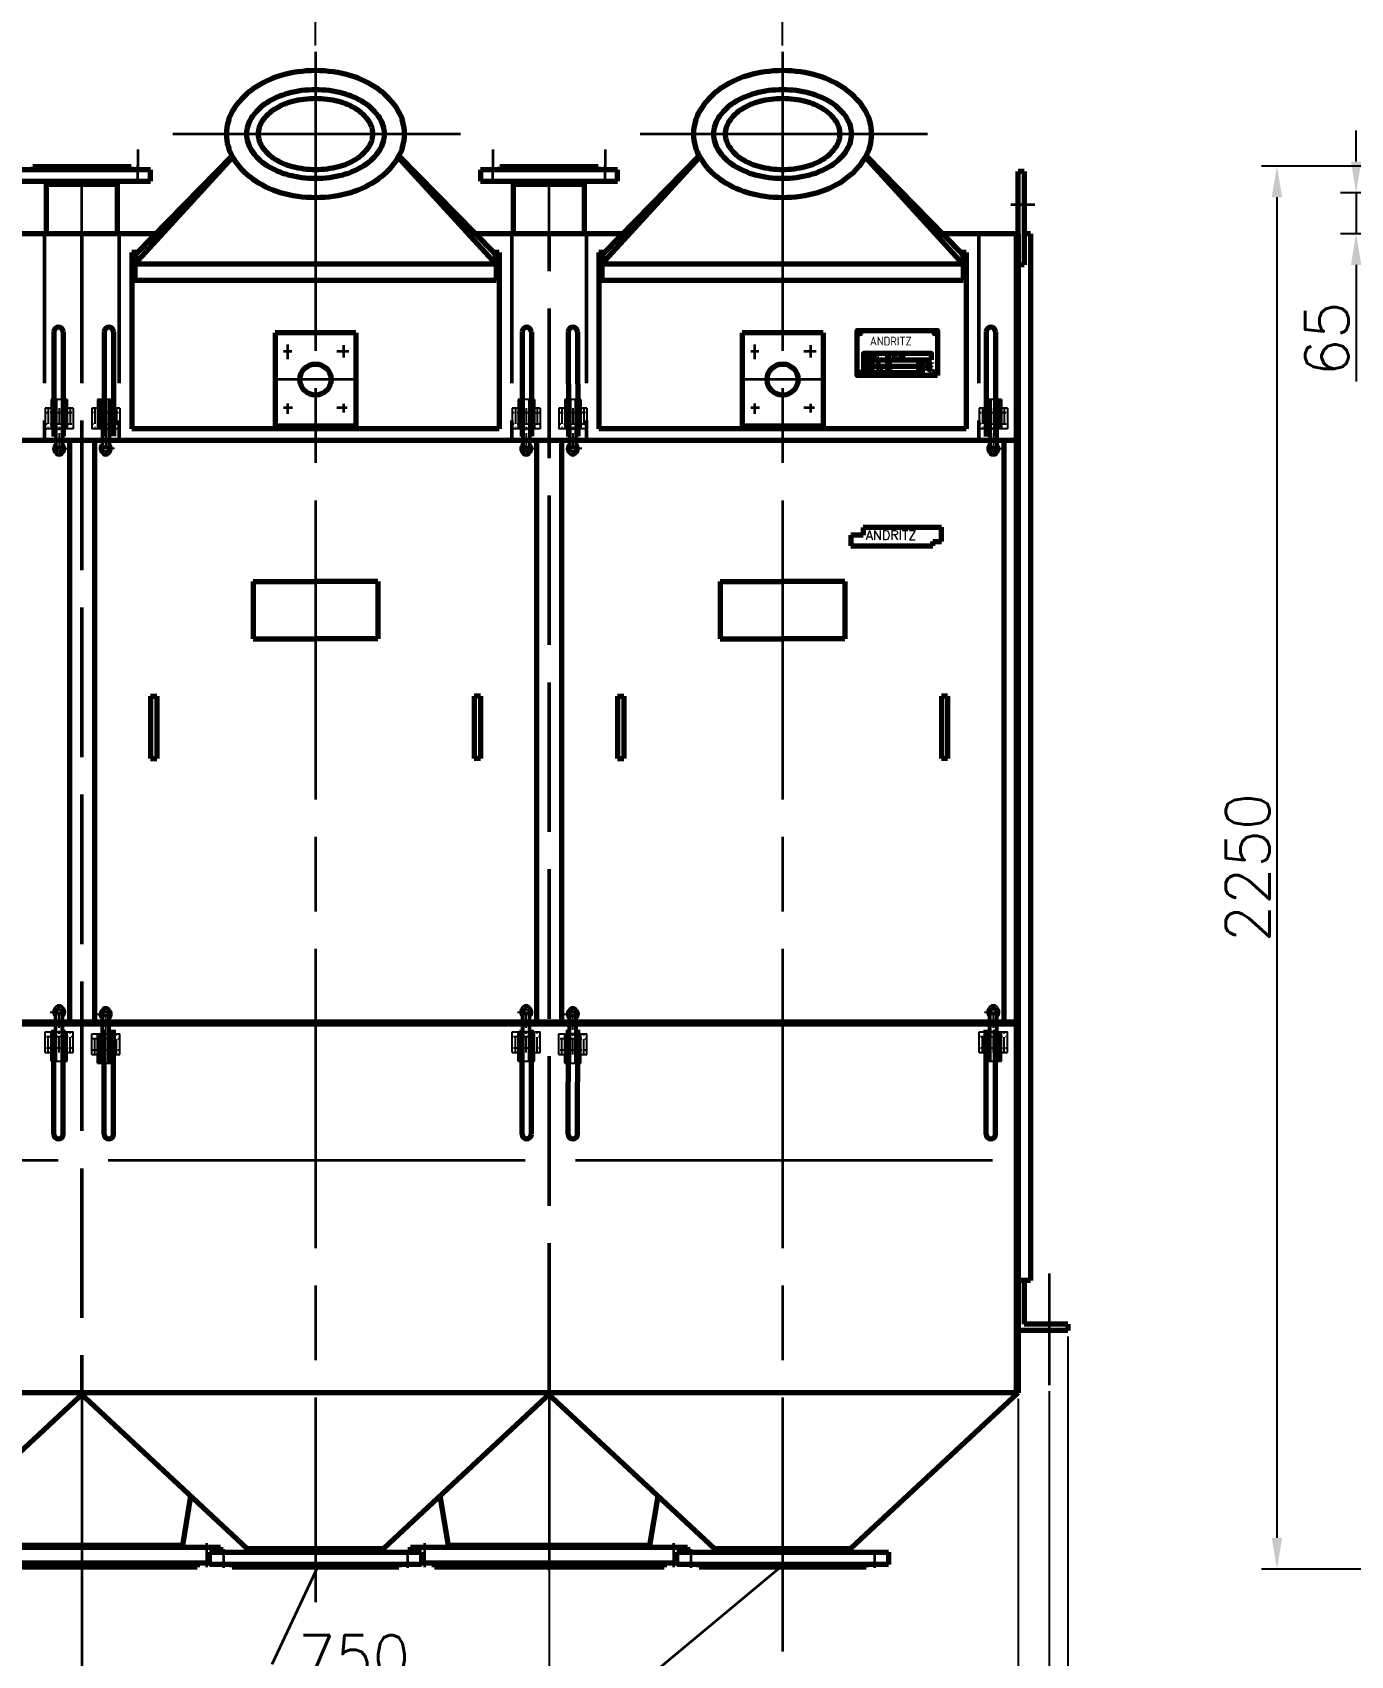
# Model space of a CAD drawing. Extents: x 0 to 8400, y -53 to 5887.
# Drawn here: x 1700 to 3817, y 1933 to 4538 of the extents above; entities that cross this region are included whole.
import ezdxf

# ---------------------------------------------------------------- set-up
doc = ezdxf.new("R2010")
doc.units = 0
doc.header["$LTSCALE"] = 20
doc.header["$PDSIZE"] = -1
for name, pattern in [('ACAD_ISO02W100', [15, 12, -3]), ('ACAD_ISO08W100', [36, 24, -3, 6, -3]), ('CENTER', [2, 1.25, -0.25, 0.25, -0.25])]:
    doc.linetypes.add(name, pattern=pattern)
doc.layers.get('0').update_dxf_attribs({"linetype": 'CONTINUOUS'})
doc.layers.get('DEFPOINTS').update_dxf_attribs({"linetype": 'CONTINUOUS'})
doc.layers.add('GEOM1', color=7, linetype='CONTINUOUS')
for name, color, linetype, lineweight in [('M_EQUIP_D1', 3, 'CONTINUOUS', 35), ('M_EQUIP_E3', 3, 'ACAD_ISO08W100', 35), ('M_EQUIP_E5', 2, 'ACAD_ISO02W100', 50), ('M_EQUIP_E7', 7, 'CONTINUOUS', 70)]:
    doc.layers.add(name, color=color, linetype=linetype, lineweight=lineweight)
doc.styles.add('ISOCP2', font='ISOCP2.shx')
doc.styles.add('ROMANS', font='romans')
doc.styles.add('SIMPLEX', font='simplex')
doc.dimstyles.new('NORDIC-1-35-0', dxfattribs={"dimscale": 20, "dimtxt": 3.5, "dimasz": 2.5, "dimexe": 1.25, "dimexo": 0.5, "dimgap": 0.6, "dimtad": 1, "dimdec": 0, "dimdsep": 46, "dimtxsty": 'SIMPLEX', "dimcen": 2.5, "dimclrd": 256, "dimclre": 256, "dimclrt": 3, "dimadec": 1, "dimazin": 2, "dimtfac": 1, "dimtdec": 0, "dimtmove": 0, "dimatfit": 0, "dimfxl": 0, "dimtolj": 1, "dimtzin": 0, "dimarcsym": 0})

# ---------------------------------------------------------------- blocks, each defined once
blk = doc.blocks.new('LINKKU12')
at = {"layer": 'GEOM1', "color": 7, "linetype": 'Continuous'}
for p, q in [((13, 78.8), (-13, 78.8)), ((-13, 78.8), (-13, 31.6)), ((-10, 78.8), (-10, 31.6)), ((-7, 78.8), (-7, -4.7)), ((-4, 78.8), (-4, -4.7)), ((4, 78.8), (4, -4.7)), ((7, 78.8), (7, -4.7)), ((10, 78.8), (10, 31.6)), ((13, 78.8), (13, 31.6)), ((-13, 64.9), (-22.5, 64.9)), ((-22.5, 64.9), (-22.5, 31.6)), ((22.5, 64.9), (13, 64.9)), ((22.5, 64.9), (22.5, 31.6)), ((-7, 31.6), (-22.5, 31.6)), ((4, 31.6), (-4, 31.6)), ((22.5, 31.6), (7, 31.6))]:
    blk.add_line(p, q, dxfattribs=at)
at = {"layer": 'GEOM1', "color": 1, "linetype": 'CENTER'}
for p, q in [((20.5, 57.3), (-21.4, 57.3)), ((-17.5, 64.9), (-17.5, 34.4)), ((0, 64.9), (0, -11.7)), ((17.5, 64.9), (17.5, 35.9)), ((20.5, 39.2), (-20.3, 39.2)), ((14.3, 0), (-12.8, 0))]:
    blk.add_line(p, q, dxfattribs=at)
at = {"layer": 'GEOM1', "color": 7, "linetype": 'Continuous'}
blk.add_circle((0, 0), 4, dxfattribs=at)
for centre, radius, start, end in [((0, 0), 10, 134.427, 230.7702), ((0, 0), 10, 309.2298, 45.573), ((0, -4.7), 7, 180, 0), ((0, -4.7), 4, 180, 0)]:
    blk.add_arc(centre, radius, start, end, dxfattribs=at)
blk = doc.blocks.new('*D24')
at = {"layer": 'DEFPOINTS', "color": 0, "linetype": 'Continuous', "lineweight": 35, "transparency": 16777216}
for p in [(2154.7, 4565.2), (1404.7, 4507), (2154.7, 4507)]:
    blk.add_point(p, dxfattribs=at)
at = {"layer": 'M_EQUIP_D1', "color": 3, "linetype": 'Continuous', "lineweight": -2, "transparency": 16777216}
for p, q in [((1404.7, 4517), (1404.7, 4590.2)), ((2154.7, 4517), (2154.7, 4590.2)), ((1454.7, 4565.2), (2104.7, 4565.2))]:
    blk.add_line(p, q, dxfattribs=at)
at = {"layer": 'M_EQUIP_D1', "color": 3, "linetype": 'Continuous', "lineweight": 35, "transparency": 16777216}
for points in [[(1454.7, 4573.5), (1454.7, 4556.8), (1404.7, 4565.2)], [(2104.7, 4573.5), (2104.7, 4556.8), (2154.7, 4565.2)]]:
    blk.add_solid(points, dxfattribs=at)
at = {"layer": 'M_EQUIP_D1', "color": 3, "linetype": 'Continuous', "lineweight": 35, "transparency": 16777216, "insert": (1779.7, 4612.2), "char_height": 70, "attachment_point": 5, "style": 'SIMPLEX'}
blk.add_mtext('\\A1;750', dxfattribs=at)
blk = doc.blocks.new('*D23')
at = {"layer": 'DEFPOINTS', "color": 0, "linetype": 'Continuous', "lineweight": 35, "transparency": 16777216}
for p in [(2904.7, 4565.2), (2154.7, 4507), (2904.7, 4507)]:
    blk.add_point(p, dxfattribs=at)
at = {"layer": 'M_EQUIP_D1', "color": 3, "linetype": 'Continuous', "lineweight": -2, "transparency": 16777216}
for p, q in [((2154.7, 4517), (2154.7, 4590.2)), ((2904.7, 4517), (2904.7, 4590.2)), ((2204.7, 4565.2), (2854.7, 4565.2))]:
    blk.add_line(p, q, dxfattribs=at)
at = {"layer": 'M_EQUIP_D1', "color": 3, "linetype": 'Continuous', "lineweight": 35, "transparency": 16777216}
for points in [[(2204.7, 4573.5), (2204.7, 4556.8), (2154.7, 4565.2)], [(2854.7, 4573.5), (2854.7, 4556.8), (2904.7, 4565.2)]]:
    blk.add_solid(points, dxfattribs=at)
at = {"layer": 'M_EQUIP_D1', "color": 3, "linetype": 'Continuous', "lineweight": 35, "transparency": 16777216, "insert": (2529.7, 4612.2), "char_height": 70, "attachment_point": 5, "style": 'SIMPLEX'}
blk.add_mtext('\\A1;750', dxfattribs=at)
blk = doc.blocks.new('*D32')
at = {"layer": 'DEFPOINTS', "color": 0, "linetype": 'Continuous', "lineweight": 35, "transparency": 16777216}
for p in [(4140.2, 4280.6), (3825.6, 4214.9), (4076.7, 4214.9)]:
    blk.add_point(p, dxfattribs=at)
at = {"layer": 'M_EQUIP_D1', "color": 3, "linetype": 'Continuous', "lineweight": -2, "transparency": 16777216}
for p, q in [((3825.6, 4330.6), (3825.6, 4380.6)), ((4130.2, 4280.6), (3800.6, 4280.6)), ((3825.6, 4280.6), (3825.6, 4214.9)), ((4066.7, 4214.9), (3800.6, 4214.9)), ((3825.6, 4164.9), (3825.6, 3977.6))]:
    blk.add_line(p, q, dxfattribs=at)
at = {"layer": 'M_EQUIP_D1', "color": 3, "linetype": 'Continuous', "lineweight": 35, "transparency": 16777216}
for points in [[(3817.3, 4330.6), (3833.9, 4330.6), (3825.6, 4280.6)], [(3817.3, 4164.9), (3833.9, 4164.9), (3825.6, 4214.9)]]:
    blk.add_solid(points, dxfattribs=at)
at = {"layer": 'M_EQUIP_D1', "color": 3, "linetype": 'Continuous', "lineweight": 35, "transparency": 16777216, "insert": (3778.6, 4046.2), "char_height": 70, "attachment_point": 5, "rotation": 90, "style": 'SIMPLEX'}
blk.add_mtext('\\A1;65', dxfattribs=at)
blk = doc.blocks.new('*D33')
at = {"layer": 'DEFPOINTS', "color": 0, "linetype": 'Continuous', "lineweight": 35, "transparency": 16777216}
for p in [(3992.9, 4323.5), (3698.5, 2071.9), (4032.6, 2071.9)]:
    blk.add_point(p, dxfattribs=at)
at = {"layer": 'M_EQUIP_D1', "color": 3, "linetype": 'Continuous', "lineweight": -2, "transparency": 16777216}
for p, q in [((3982.9, 4323.5), (3673.5, 4323.5)), ((3698.5, 4273.5), (3698.5, 2121.9)), ((4022.6, 2071.9), (3673.5, 2071.9))]:
    blk.add_line(p, q, dxfattribs=at)
at = {"layer": 'M_EQUIP_D1', "color": 3, "linetype": 'Continuous', "lineweight": 35, "transparency": 16777216}
for points in [[(3690.1, 4273.5), (3706.8, 4273.5), (3698.5, 4323.5)], [(3690.1, 2121.9), (3706.8, 2121.9), (3698.5, 2071.9)]]:
    blk.add_solid(points, dxfattribs=at)
at = {"layer": 'M_EQUIP_D1', "color": 3, "linetype": 'Continuous', "lineweight": 35, "transparency": 16777216, "insert": (3651.5, 3197.7), "char_height": 70, "attachment_point": 5, "rotation": 90, "style": 'SIMPLEX'}
blk.add_mtext('\\A1;2250', dxfattribs=at)
blk = doc.blocks.new('*D37')
at = {"layer": 'DEFPOINTS', "color": 0, "linetype": 'Continuous', "lineweight": 35, "transparency": 16777216}
for p in [(2529.7, 2084.8), (1779.7, 2081.1), (1779.7, 1883.5)]:
    blk.add_point(p, dxfattribs=at)
at = {"layer": 'M_EQUIP_D1', "color": 3, "linetype": 'Continuous', "lineweight": -2, "transparency": 16777216}
for p, q in [((1779.7, 2071.1), (1779.7, 1858.5)), ((2529.7, 2074.8), (2529.7, 1858.5)), ((2479.7, 1883.5), (1829.7, 1883.5))]:
    blk.add_line(p, q, dxfattribs=at)
at = {"layer": 'M_EQUIP_D1', "color": 3, "linetype": 'Continuous', "lineweight": 35, "transparency": 16777216}
for points in [[(1829.7, 1891.8), (1829.7, 1875.2), (1779.7, 1883.5)], [(2479.7, 1891.8), (2479.7, 1875.2), (2529.7, 1883.5)]]:
    blk.add_solid(points, dxfattribs=at)
at = {"layer": 'M_EQUIP_D1', "color": 3, "linetype": 'Continuous', "lineweight": 35, "transparency": 16777216, "insert": (2216.5, 1930.5), "char_height": 70, "attachment_point": 5, "style": 'SIMPLEX'}
blk.add_mtext('\\A1;750', dxfattribs=at)
blk = doc.blocks.new('*X18')
at = {"color": 0, "linetype": 'Continuous'}
for p, q in [((285, 82.9), (295.1, 93)), ((285, 83.5), (294.5, 93)), ((285, 82.4), (288.8, 86.2)), ((288.8, 79.8), (285, 83.6)), ((295, 73), (285, 83)), ((294.5, 73), (285, 82.5)), ((285.1, 84.1), (293.9, 92.9)), ((285.1, 84.7), (293.3, 92.9)), ((285.1, 81.9), (288.4, 85.3)), ((285.1, 81.5), (288.2, 84.5)), ((288.2, 81.5), (285.1, 84.5)), ((288.4, 80.7), (285.1, 84.1)), ((293.9, 73.1), (285.1, 81.9)), ((293.3, 73.1), (285.1, 81.3)), ((288.1, 82.1), (285.2, 85)), ((285.2, 81), (288.1, 83.9)), ((285.3, 85.3), (292.7, 92.7)), ((288, 82.7), (285.3, 85.4)), ((285.3, 80.6), (288, 83.3)), ((292.6, 73.3), (285.3, 80.6)), ((288, 83.2), (285.4, 85.8)), ((285.4, 80.2), (288, 82.8)), ((285.5, 86.1), (291.9, 92.5)), ((288, 83.7), (285.5, 86.2)), ((285.5, 79.8), (288, 82.3)), ((288.1, 84.2), (285.7, 86.6)), ((285.7, 79.4), (288.1, 81.8)), ((285.8, 86.9), (291.1, 92.2)), ((288.2, 84.6), (285.8, 87)), ((285.8, 79), (288.2, 81.4)), ((288.3, 85), (286, 87.4)), ((286, 78.6), (288.3, 80.9)), ((288.4, 85.4), (286.2, 87.7)), ((286.2, 78.3), (288.4, 80.6)), ((286.3, 88), (290, 91.7)), ((288.6, 85.8), (286.4, 88)), ((286.4, 77.9), (288.6, 80.2)), ((288.8, 86.2), (286.6, 88.4)), ((289, 86.5), (286.8, 88.7)), ((289.2, 86.9), (287, 89)), ((289.4, 87.2), (287.2, 89.3)), ((289.6, 87.5), (287.5, 89.6)), ((289.9, 87.7), (287.7, 89.9)), ((290.1, 88), (288, 90.1)), ((290.4, 88.3), (288.3, 90.4)), ((290.7, 88.5), (288.5, 90.6)), ((291, 88.7), (288.8, 90.9)), ((291.3, 88.9), (289.1, 91.1)), ((291.6, 89.1), (289.5, 91.3)), ((292, 89.3), (289.8, 91.5)), ((292.4, 89.5), (290.1, 91.7)), ((292.7, 89.6), (290.5, 91.9)), ((293.1, 89.8), (290.8, 92.1)), ((293.6, 89.9), (291.2, 92.2)), ((294, 89.9), (291.6, 92.4)), ((291.8, 89.2), (295.6, 93)), ((294.5, 90), (292, 92.5)), ((295, 90), (292.4, 92.6)), ((292.7, 89.6), (296, 92.9)), ((295.6, 90), (292.8, 92.8)), ((296, 90.1), (293.2, 92.8)), ((293.5, 89.8), (296, 92.4)), ((296, 90.6), (293.7, 92.9)), ((294.1, 89.9), (296, 91.8)), ((296, 91.1), (294.2, 93)), ((296, 91.7), (294.7, 93)), ((294.7, 90), (296, 91.3)), ((296, 92.2), (295.2, 93)), ((295.2, 90), (296, 90.8)), ((295.7, 90), (296, 90.2)), ((296, 92.7), (295.8, 93)), ((302, 83), (312, 93)), ((302, 83.5), (311.5, 93)), ((302, 82.5), (305.8, 86.2)), ((305.8, 79.7), (302, 83.5)), ((312, 73), (302, 83)), ((311.5, 73), (302, 82.5)), ((302.1, 84.1), (310.9, 92.9)), ((302.1, 84.7), (310.3, 92.9)), ((302.1, 82), (305.4, 85.3)), ((302.1, 81.5), (305.2, 84.6)), ((305.2, 81.4), (302.1, 84.5)), ((305.4, 80.7), (302.1, 84)), ((310.9, 73.1), (302.1, 81.9)), ((310.3, 73.1), (302.1, 81.3)), ((305.1, 82.1), (302.2, 84.9)), ((302.2, 81), (305.1, 83.9)), ((302.3, 85.4), (309.6, 92.7)), ((305, 82.7), (302.3, 85.4)), ((302.3, 80.6), (305, 83.3)), ((309.6, 73.3), (302.3, 80.6)), ((305, 83.2), (302.4, 85.8)), ((302.4, 80.2), (305, 82.8)), ((302.5, 86.1), (308.9, 92.5)), ((305, 83.7), (302.5, 86.2)), ((302.5, 79.8), (305, 82.3)), ((305.1, 84.2), (302.7, 86.6)), ((302.7, 79.4), (305.1, 81.8)), ((302.8, 87), (308, 92.2)), ((305.2, 84.6), (302.8, 87)), ((302.8, 79), (305.2, 81.4)), ((305.3, 85), (303, 87.3)), ((303, 78.7), (305.3, 81)), ((305.4, 85.4), (303.2, 87.7)), ((303.2, 78.3), (305.4, 80.6)), ((303.4, 88.1), (306.9, 91.6)), ((305.6, 85.8), (303.4, 88)), ((303.4, 78), (305.6, 80.2)), ((305.8, 86.2), (303.6, 88.4)), ((305.9, 86.5), (303.8, 88.7)), ((306.1, 86.8), (304, 89)), ((306.4, 87.1), (304.2, 89.3)), ((306.6, 87.4), (304.5, 89.6)), ((306.8, 87.7), (304.7, 89.9)), ((307.1, 88), (305, 90.1)), ((305, 83.3), (306.2, 84.5)), ((305, 82.8), (306.7, 84.5)), ((305, 82.3), (307.2, 84.5)), ((307.2, 81.5), (305, 83.7)), ((306.7, 81.5), (305, 83.2)), ((306.2, 81.5), (305, 82.7)), ((305.1, 83.9), (305.6, 84.5)), ((305.1, 81.8), (307.8, 84.5)), ((307.8, 81.5), (305.1, 84.2)), ((305.6, 81.5), (305.1, 82.1)), ((307.4, 88.3), (305.2, 90.4)), ((305.3, 81.5), (308.3, 84.5)), ((308.3, 81.5), (305.3, 84.5)), ((307.7, 88.5), (305.5, 90.6)), ((308, 88.7), (305.8, 90.9)), ((305.8, 81.5), (308.8, 84.5)), ((308.8, 81.5), (305.8, 84.5)), ((308.3, 88.9), (306.1, 91.1)), ((308.6, 89.1), (306.4, 91.3)), ((306.4, 81.5), (309.4, 84.5)), ((309.4, 81.5), (306.4, 84.5)), ((309, 89.3), (306.8, 91.5)), ((306.9, 81.5), (309.9, 84.5)), ((309.9, 81.5), (306.9, 84.5)), ((309.3, 89.5), (307.1, 91.7)), ((309.7, 89.6), (307.4, 91.9)), ((310, 81.9), (307.4, 84.5)), ((307.4, 81.5), (310, 84.1)), ((310.1, 89.7), (307.8, 92.1)), ((310, 82.4), (307.9, 84.5)), ((308, 81.5), (310, 83.5)), ((310.6, 89.8), (308.2, 92.2)), ((311, 89.9), (308.5, 92.4)), ((310, 83), (308.5, 84.5)), ((308.5, 81.5), (310, 83)), ((308.8, 89.2), (312, 92.4)), ((311.5, 90), (308.9, 92.5)), ((310, 83.5), (309, 84.5)), ((309, 81.5), (310, 82.5)), ((312, 90), (309.3, 92.6)), ((310, 84), (309.5, 84.5)), ((309.5, 81.5), (310, 82)), ((309.7, 89.6), (312, 91.9)), ((312, 90.5), (309.8, 92.7)), ((312, 91.1), (310.2, 92.8)), ((310.4, 89.8), (312, 91.4)), ((312, 91.6), (310.7, 92.9)), ((312, 92.1), (311.1, 93)), ((311.1, 89.9), (312, 90.9)), ((312, 92.6), (311.6, 93)), ((311.7, 90), (312, 90.3)), ((291.9, 73.5), (285.5, 79.9)), ((291.1, 73.8), (285.8, 79.1)), ((290, 74.3), (286.3, 78)), ((286.6, 77.6), (288.8, 79.8)), ((286.8, 77.3), (289, 79.5)), ((287, 77), (289.2, 79.1)), ((287.2, 76.7), (289.4, 78.8)), ((287.5, 76.4), (289.6, 78.5)), ((287.7, 76.1), (289.9, 78.3)), ((288, 75.9), (290.1, 78)), ((288.3, 75.6), (290.4, 77.7)), ((288.6, 75.4), (290.7, 77.5)), ((288.8, 75.1), (291, 77.3)), ((289.1, 74.9), (291.3, 77.1)), ((289.5, 74.7), (291.6, 76.9)), ((289.8, 74.5), (292, 76.7)), ((290.1, 74.3), (292.4, 76.5)), ((290.5, 74.1), (292.7, 76.4)), ((290.8, 73.9), (293.2, 76.2)), ((291.2, 73.8), (293.6, 76.1)), ((291.6, 73.6), (294, 76.1)), ((295.6, 73), (291.8, 76.8)), ((292, 73.5), (294.5, 76)), ((292.4, 73.4), (295, 76)), ((296, 73.1), (292.7, 76.4)), ((292.8, 73.2), (295.6, 76)), ((293.2, 73.2), (296, 75.9)), ((296, 73.6), (293.5, 76.2)), ((293.7, 73.1), (296, 75.4)), ((296, 74.2), (294.1, 76.1)), ((294.2, 73), (296, 74.9)), ((296, 74.7), (294.7, 76)), ((294.7, 73), (296, 74.3)), ((296, 75.2), (295.2, 76)), ((295.2, 73), (296, 73.8)), ((296, 75.8), (295.7, 76)), ((295.8, 73), (296, 73.3)), ((308.9, 73.5), (302.5, 79.9)), ((308, 73.8), (302.8, 79)), ((306.9, 74.4), (303.4, 77.9)), ((303.6, 77.6), (305.8, 79.8)), ((303.8, 77.3), (305.9, 79.5)), ((304, 77), (306.1, 79.2)), ((304.2, 76.7), (306.4, 78.9)), ((304.5, 76.4), (306.6, 78.6)), ((304.7, 76.1), (306.8, 78.3)), ((305, 75.9), (307.1, 78)), ((305.3, 75.6), (307.4, 77.7)), ((305.5, 75.4), (307.7, 77.5)), ((305.8, 75.1), (308, 77.3)), ((306.1, 74.9), (308.3, 77.1)), ((306.4, 74.7), (308.6, 76.9)), ((306.8, 74.5), (309, 76.7)), ((307.1, 74.3), (309.3, 76.5)), ((307.4, 74.1), (309.7, 76.4)), ((307.8, 73.9), (310.1, 76.3)), ((308.2, 73.8), (310.6, 76.2)), ((308.6, 73.6), (311, 76.1)), ((312, 73.5), (308.7, 76.8)), ((308.9, 73.5), (311.5, 76)), ((309.4, 73.4), (312, 76)), ((312, 74.1), (309.7, 76.4)), ((309.8, 73.3), (312, 75.5)), ((310.2, 73.2), (312, 74.9)), ((312, 74.6), (310.4, 76.2)), ((310.7, 73.1), (312, 74.4)), ((312, 75.1), (311.1, 76.1)), ((311.2, 73), (312, 73.9)), ((312, 75.7), (311.7, 76)), ((311.7, 73), (312, 73.4))]:
    blk.add_line(p, q, dxfattribs=at)
blk = doc.blocks.new('*D42')
at = {"layer": 'DEFPOINTS', "color": 0, "linetype": 'Continuous', "lineweight": 35, "transparency": 16777216}
for p in [(1026.7, 2354.9), (3282.7, 2354.9), (3282.7, 1695.7)]:
    blk.add_point(p, dxfattribs=at)
at = {"layer": 'M_EQUIP_D1', "color": 3, "linetype": 'Continuous', "lineweight": -2, "transparency": 16777216}
for p, q in [((1026.7, 2344.9), (1026.7, 1670.7)), ((3282.7, 2344.9), (3282.7, 1670.7)), ((1076.7, 1695.7), (3232.7, 1695.7))]:
    blk.add_line(p, q, dxfattribs=at)
at = {"layer": 'M_EQUIP_D1', "color": 3, "linetype": 'Continuous', "lineweight": 35, "transparency": 16777216}
for points in [[(1076.7, 1704), (1076.7, 1687.3), (1026.7, 1695.7)], [(3232.7, 1704), (3232.7, 1687.3), (3282.7, 1695.7)]]:
    blk.add_solid(points, dxfattribs=at)
at = {"layer": 'M_EQUIP_D1', "color": 3, "linetype": 'Continuous', "lineweight": 35, "transparency": 16777216, "insert": (2155.3, 1742.7), "char_height": 70, "attachment_point": 5, "style": 'SIMPLEX'}
blk.add_mtext('\\A1;2256', dxfattribs=at)
blk = doc.blocks.new('*D43')
at = {"layer": 'DEFPOINTS', "color": 0, "linetype": 'Continuous', "lineweight": 35, "transparency": 16777216}
for p in [(976.7, 2378.6), (3332.7, 2367.1), (3332.7, 1529.8)]:
    blk.add_point(p, dxfattribs=at)
at = {"layer": 'M_EQUIP_D1', "color": 3, "linetype": 'Continuous', "lineweight": -2, "transparency": 16777216}
for p, q in [((976.7, 2368.6), (976.7, 1504.8)), ((3332.7, 2357.1), (3332.7, 1504.8)), ((1026.7, 1529.8), (3282.7, 1529.8))]:
    blk.add_line(p, q, dxfattribs=at)
at = {"layer": 'M_EQUIP_D1', "color": 3, "linetype": 'Continuous', "lineweight": 35, "transparency": 16777216}
for points in [[(1026.7, 1538.1), (1026.7, 1521.4), (976.7, 1529.8)], [(3282.7, 1538.1), (3282.7, 1521.4), (3332.7, 1529.8)]]:
    blk.add_solid(points, dxfattribs=at)
at = {"layer": 'M_EQUIP_D1', "color": 3, "linetype": 'Continuous', "lineweight": 35, "transparency": 16777216, "insert": (2151.7, 1576.8), "char_height": 70, "attachment_point": 5, "style": 'SIMPLEX'}
blk.add_mtext('\\A1;2356', dxfattribs=at)
blk = doc.blocks.new('*D44')
at = {"layer": 'DEFPOINTS', "color": 0, "linetype": 'Continuous', "lineweight": 35, "transparency": 16777216}
for p in [(946.7, 2454.9), (3362.7, 2454.9), (3362.7, 1367.6)]:
    blk.add_point(p, dxfattribs=at)
at = {"layer": 'M_EQUIP_D1', "color": 3, "linetype": 'Continuous', "lineweight": -2, "transparency": 16777216}
for p, q in [((946.7, 2444.9), (946.7, 1342.6)), ((3362.7, 2444.9), (3362.7, 1342.6)), ((996.7, 1367.6), (3312.7, 1367.6))]:
    blk.add_line(p, q, dxfattribs=at)
at = {"layer": 'M_EQUIP_D1', "color": 3, "linetype": 'Continuous', "lineweight": 35, "transparency": 16777216}
for points in [[(996.7, 1376), (996.7, 1359.3), (946.7, 1367.6)], [(3312.7, 1376), (3312.7, 1359.3), (3362.7, 1367.6)]]:
    blk.add_solid(points, dxfattribs=at)
at = {"layer": 'M_EQUIP_D1', "color": 3, "linetype": 'Continuous', "lineweight": 35, "transparency": 16777216, "insert": (2143.4, 1414.6), "char_height": 70, "attachment_point": 5, "style": 'SIMPLEX'}
blk.add_mtext('\\A1;2416', dxfattribs=at)

msp = doc.modelspace()

# ---------------------------------------------------------------- linework, layer by layer
at = {"layer": 'M_EQUIP_D1', "linetype": 'Continuous', "lineweight": 35}
for p, q in [((1741.5, 2727.4), (1072, 2727.4)), ((2491.5, 2727.4), (1822, 2727.4)), ((3241.5, 2727.4), (2572, 2727.4)), ((2158.5, 2076), (2084.4, 1918.9)), ((2904.5, 2077.7), (2482.2, 1726.3))]:
    msp.add_line(p, q, dxfattribs=at)
at = {"layer": 'M_EQUIP_E3', "linetype": 'ACAD_ISO08W100', "lineweight": 35}
for p, q in [((2154.7, 4507), (2154.7, 2018.6)), ((2904.7, 4507), (2904.7, 1939.4)), ((2387.5, 4374.9), (1925.9, 4374.9)), ((3137.5, 4374.9), (2675.9, 4374.9)), ((1869.7, 4350.1), (1869.7, 4320)), ((2439.7, 4350.1), (2439.7, 4322.8)), ((2619.7, 4350.1), (2619.7, 4320)), ((2619.7, 4294.8), (2619.7, 4324.9)), ((2439.7, 4294.8), (2439.7, 4322.2)), ((1779.7, 4214.9), (1779.7, 4294.6)), ((2529.7, 4214.9), (2529.7, 4294.6)), ((3271.1, 4261.8), (3309.8, 4261.8)), ((2116.6, 4025.8), (2103.5, 4025.8)), ((2109.7, 4036.9), (2109.7, 4013.4)), ((2208.5, 4025.8), (2188.8, 4025.8)), ((2199.7, 4035.8), (2199.7, 4016)), ((2866.6, 4025.8), (2853.5, 4025.8)), ((2859.7, 4036.9), (2859.7, 4013.4)), ((2958.5, 4025.8), (2938.8, 4025.8)), ((2949.7, 4035.8), (2949.7, 4016)), ((2219.7, 3980.8), (2089.7, 3980.8)), ((2969.7, 3980.8), (2839.7, 3980.8)), ((2117.7, 3935.4), (2103.5, 3935.4)), ((2109.7, 3942.2), (2109.7, 3925.9)), ((2205.7, 3935.4), (2188.8, 3935.4)), ((2199.7, 3941.8), (2199.7, 3928.1)), ((2867.7, 3935.4), (2853.5, 3935.4)), ((2859.7, 3942.2), (2859.7, 3925.9)), ((2955.7, 3935.4), (2938.8, 3935.4)), ((2949.7, 3941.8), (2949.7, 3928.1)), ((3332.7, 2546), (3332.7, 2367.1)), ((1779.7, 2352.1), (1779.7, 1798.7)), ((2529.7, 2354.9), (2529.7, 2084.8)), ((1979.7, 2113.6), (1979.7, 2074.6)), ((2329.7, 2113.6), (2329.7, 2074.6)), ((2729.7, 2113.6), (2729.7, 2074.6)), ((2007.2, 2103.9), (2007.2, 2073.9)), ((2302.2, 2102.7), (2302.2, 2073.9)), ((2757.2, 2103.9), (2757.2, 2073.9)), ((3052.2, 2102.7), (3052.2, 2073.9))]:
    msp.add_line(p, q, dxfattribs=at)
at = {"layer": 'M_EQUIP_E3', "color": 3, "linetype": 'Continuous', "lineweight": 35}
for p, q in [((1869.7, 4294.8), (1869.7, 4324.9)), ((2529.7, 2086.1), (2529.7, 2074.6)), ((2529.7, 2069.8), (2529.7, 2084.8))]:
    msp.add_line(p, q, dxfattribs=at)
at = {"layer": 'M_EQUIP_E3', "color": 3, "linetype": 'ACAD_ISO08W100', "lineweight": 35}
for p, q in [((3026.1, 4055.4), (3031.8, 4055.4)), ((3028.7, 4058.6), (3028.7, 4051.9)), ((3152.2, 4055.4), (3146.5, 4055.4)), ((3149.7, 4058.2), (3149.7, 4051.5)), ((3025.9, 3991.4), (3031.6, 3991.4)), ((3028.7, 3988.9), (3028.7, 3994.2)), ((3152, 3991.4), (3146.3, 3991.4)), ((3149.7, 3988.8), (3149.7, 3995.5))]:
    msp.add_line(p, q, dxfattribs=at)
at = {"layer": 'M_EQUIP_E3', "linetype": 'ACAD_ISO08W100', "lineweight": 35}
for points in [[(1779.7, 4214.9), (1779.7, 4294.6)], [(2529.7, 4214.9), (2529.7, 4294.6)]]:
    msp.add_lwpolyline(points, dxfattribs=at)
at = {"layer": 'M_EQUIP_E5', "linetype": 'ACAD_ISO02W100', "lineweight": 50}
for p, q in [((1719.7, 4214.9), (1719.7, 3883.2)), ((1779.7, 4214.9), (1779.7, 2354.9)), ((1839.7, 4214.9), (1839.7, 3883.2)), ((2469.7, 4214.9), (2469.7, 3883.2)), ((2529.7, 2354.9), (2529.7, 4214.9)), ((2589.7, 4214.9), (2589.7, 3883.2)), ((3219.7, 4214.9), (3219.7, 3883.2))]:
    msp.add_line(p, q, dxfattribs=at)
at = {"layer": 'M_EQUIP_E7', "linetype": 'Continuous', "lineweight": 70}
for p, q in [((1864.7, 4165.9), (2021.8, 4337.7)), ((1867.6, 4183.7), (2020.7, 4339.7)), ((2444.7, 4165.9), (2287.6, 4337.7)), ((2441.9, 4183.7), (2288.7, 4339.7)), ((2614.7, 4165.9), (2771.8, 4337.7)), ((2617.6, 4183.7), (2770.7, 4339.7)), ((3194.7, 4165.9), (3037.6, 4337.7)), ((3191.9, 4183.7), (3038.7, 4339.7)), ((1889.7, 4317.3), (1669.7, 4317.3)), ((1669.7, 4299.3), (1889.7, 4299.3)), ((1858.7, 4322.5), (1700.7, 4322.5)), ((1889.7, 4299.3), (1889.7, 4317.3)), ((2639.7, 4317.3), (2419.7, 4317.3)), ((2419.7, 4317.3), (2419.7, 4299.3)), ((2419.7, 4299.3), (2639.7, 4299.3)), ((2608.7, 4322.5), (2450.7, 4322.5)), ((2450.7, 4322.5), (2450.7, 4317.3)), ((2608.7, 4322.5), (2608.7, 4317.3)), ((2639.7, 4299.3), (2639.7, 4317.3)), ((3292.7, 4314.9), (3282.7, 4314.9)), ((3282.7, 4164.9), (3282.7, 4314.9)), ((3292.7, 4314.9), (3292.7, 4164.9)), ((1722.6, 4294.6), (1836.9, 4294.6)), ((2472.6, 4294.6), (2586.9, 4294.6)), ((1779.7, 4214.9), (1661.2, 4214.9)), ((1898.2, 4214.9), (1779.7, 4214.9)), ((2648.2, 4214.9), (2411.2, 4214.9)), ((3282.7, 4214.9), (3161.2, 4214.9)), ((3279.7, 4214.9), (3279.7, 2354.9)), ((3282.7, 4214.9), (3282.7, 2354.9)), ((3302.7, 4214.9), (3292.3, 4214.9)), ((3302.7, 4214.9), (3302.7, 2534.9)), ((1859.7, 4184.9), (1859.7, 3901.7)), ((1868.8, 4184.9), (1859.7, 4184.9)), ((1864.7, 4176.7), (1864.7, 4139.8)), ((2449.7, 4184.9), (2440.7, 4184.9)), ((2444.7, 4176.7), (2444.7, 4139.8)), ((2449.7, 4184.9), (2449.7, 3901.7)), ((2618.8, 4184.9), (2609.7, 4184.9)), ((2609.7, 4184.9), (2609.7, 3901.7)), ((2614.7, 4176.7), (2614.7, 4139.8)), ((3199.7, 4184.9), (3190.7, 4184.9)), ((3194.7, 4176.7), (3194.7, 4139.8)), ((3199.7, 4184.9), (3199.7, 3901.7)), ((2444.7, 4165.9), (1864.7, 4165.9)), ((3194.7, 4165.9), (2614.7, 4165.9)), ((3292.7, 4164.9), (3282.7, 4164.9)), ((2444.7, 4139.8), (1864.7, 4139.8)), ((3194.7, 4139.8), (2614.7, 4139.8)), ((1734.5, 4057.2), (1734.7, 3889.7)), ((1749.5, 4057.3), (1749.7, 3889.8)), ((1815.3, 4057.2), (1815.5, 3889.7)), ((1830.3, 4057.3), (1830.5, 3889.8)), ((2219.7, 4055.8), (2089.7, 4055.8)), ((2089.7, 4055.8), (2089.7, 3905.8)), ((2219.7, 4055.8), (2219.7, 3905.8)), ((2486.3, 4057.2), (2486.5, 3889.7)), ((2501.3, 4057.3), (2501.5, 3889.8)), ((2560.5, 4057.2), (2560.7, 3889.7)), ((2575.5, 4057.3), (2575.7, 3889.8)), ((2839.7, 4055.8), (2839.7, 3905.8)), ((2969.7, 4055.8), (2839.7, 4055.8)), ((2969.7, 4055.8), (2969.7, 3905.8)), ((3231.5, 4057.2), (3231.7, 3889.7)), ((3246.5, 4057.3), (3246.7, 3889.8)), ((1779.7, 3883.2), (1026.7, 3883.2)), ((1759.7, 3883.2), (1759.7, 2949.3)), ((3282.7, 3883.2), (1779.7, 3883.2)), ((1799.7, 3883.2), (1799.7, 2949.3)), ((2449.7, 3901.7), (1859.7, 3901.7)), ((2219.7, 3905.8), (2089.7, 3905.8)), ((2509.7, 3883.2), (2509.7, 2949.3)), ((2549.7, 3883.2), (2549.7, 2949.3)), ((3199.7, 3901.7), (2609.7, 3901.7)), ((2969.7, 3905.8), (2839.7, 3905.8)), ((3259.7, 3883.2), (3259.7, 2949.3)), ((3034.2, 3731.2), (3014.1, 3731.2)), ((3014.1, 3731.2), (3014.1, 3713.8)), ((3159.6, 3743.2), (3034.2, 3743.2)), ((3034.2, 3743.2), (3034.2, 3731.2)), ((3159.6, 3721.2), (3159.6, 3743.7)), ((3014.1, 3713.8), (3145.7, 3713.8)), ((3145.7, 3713.8), (3145.7, 3721.2)), ((3145.7, 3721.2), (3159.6, 3721.2)), ((2054.7, 3656.8), (2154.7, 3656.8)), ((2054.7, 3656.8), (2054.7, 3564.8)), ((2254.7, 3656.8), (2154.7, 3656.8)), ((2254.7, 3656.8), (2254.7, 3564.8)), ((2804.7, 3656.8), (2904.7, 3656.8)), ((2804.7, 3656.8), (2804.7, 3564.8)), ((3004.7, 3656.8), (2904.7, 3656.8)), ((3004.7, 3656.8), (3004.7, 3564.8)), ((2054.7, 3564.8), (2154.7, 3564.8)), ((2254.7, 3564.8), (2154.7, 3564.8)), ((2804.7, 3564.8), (2904.7, 3564.8)), ((3004.7, 3564.8), (2904.7, 3564.8)), ((1889.7, 3472.8), (1899.7, 3472.8)), ((1889.7, 3472.8), (1889.7, 3372.8)), ((1899.7, 3472.8), (1899.7, 3372.8)), ((2419.7, 3472.8), (2409.7, 3472.8)), ((2409.7, 3472.8), (2409.7, 3372.8)), ((2419.7, 3472.8), (2419.7, 3372.8)), ((2639.7, 3472.8), (2639.7, 3372.8)), ((2639.7, 3472.8), (2649.7, 3472.8)), ((2649.7, 3472.8), (2649.7, 3372.8)), ((3159.7, 3472.8), (3159.7, 3372.8)), ((3169.7, 3472.8), (3159.7, 3472.8)), ((3169.7, 3472.8), (3169.7, 3372.8)), ((1889.7, 3372.8), (1899.7, 3372.8)), ((2419.7, 3372.8), (2409.7, 3372.8)), ((2639.7, 3372.8), (2649.7, 3372.8)), ((3169.7, 3372.8), (3159.7, 3372.8)), ((1779.7, 2949.3), (1029.7, 2949.3)), ((1779.7, 2946.4), (1029.7, 2946.4)), ((3279.7, 2949.3), (1779.7, 2949.3)), ((3282.7, 2946.4), (1779.7, 2946.4)), ((1734.5, 2769.6), (1734.7, 2937.1)), ((1749.5, 2769.6), (1749.7, 2937.1)), ((1815.3, 2769.6), (1815.5, 2937.1)), ((1830.3, 2769.6), (1830.5, 2937.1)), ((2486.3, 2769.6), (2486.5, 2937.1)), ((2501.3, 2769.6), (2501.5, 2937.1)), ((2560.5, 2769.6), (2560.7, 2937.1)), ((2575.5, 2769.6), (2575.7, 2937.1)), ((3302.7, 2534.9), (3282.7, 2534.9)), ((3292.7, 2534.9), (3292.7, 2464.9)), ((3362.7, 2454.9), (3282.7, 2454.9)), ((3362.7, 2464.9), (3292.7, 2464.9)), ((3362.7, 2464.9), (3362.7, 2454.9)), ((1782.7, 2354.9), (1026.7, 2354.9)), ((1782.7, 2354.9), (1514.3, 2104.9)), ((3282.7, 2354.9), (1776.7, 2354.9)), ((1776.7, 2354.9), (2045.2, 2104.9)), ((2532.7, 2354.9), (2264.3, 2104.9)), ((2526.7, 2354.9), (2795.2, 2104.9)), ((3282.7, 2354.9), (3014.3, 2104.9)), ((1941.5, 2109.8), (1954.8, 2189)), ((2368.3, 2109.8), (2354.9, 2189.3)), ((2691.5, 2109.8), (2704.8, 2189)), ((1557.2, 2107.1), (2002.2, 2107.1)), ((1618.3, 2109.8), (1941.5, 2109.8)), ((1937.7, 2109.8), (1621.8, 2109.8)), ((1941.5, 2109.8), (1941.5, 2107.1)), ((1984.7, 2098.9), (2324.7, 2098.9)), ((1984.7, 2078.9), (1984.7, 2098.9)), ((2002.2, 2107.1), (2002.2, 2098.9)), ((2045.2, 2104.9), (2264.3, 2104.9)), ((2049.2, 2104.9), (2260.3, 2104.9)), ((2307.2, 2098.9), (2307.2, 2107.1)), ((2307.2, 2107.1), (2752.2, 2107.1)), ((2324.7, 2098.9), (2324.7, 2078.9)), ((2324.7, 2098.9), (2324.7, 2078.9)), ((2368.3, 2109.8), (2368.3, 2107.1)), ((2368.3, 2109.8), (2691.5, 2109.8)), ((2687.7, 2109.8), (2371.8, 2109.8)), ((2691.5, 2109.8), (2691.5, 2107.1)), ((2734.7, 2078.9), (2734.7, 2098.9)), ((2734.7, 2098.9), (3074.7, 2098.9)), ((2752.2, 2107.1), (2752.2, 2098.9)), ((2795.2, 2104.9), (3014.3, 2104.9)), ((2799.2, 2104.9), (3010.3, 2104.9)), ((1984.7, 2081.1), (1574.7, 2081.1)), ((1964.7, 2074.8), (1595.9, 2075)), ((1964.7, 2081.1), (1964.7, 2074.8)), ((2324.7, 2078.9), (1984.7, 2078.9)), ((2020.7, 2074.9), (2020.7, 2078.9)), ((2288.7, 2074.9), (2020.7, 2074.9)), ((2288.7, 2078.9), (2288.7, 2074.9)), ((2288.7, 2078.9), (2288.7, 2074.9)), ((2734.7, 2081.1), (2324.7, 2081.1)), ((2324.7, 2081.1), (2324.7, 2078.9)), ((2345.9, 2075), (2345.9, 2081.1)), ((2714.7, 2074.8), (2345.9, 2075)), ((2714.7, 2081.1), (2714.7, 2074.8)), ((3074.7, 2078.9), (2734.7, 2078.9)), ((2770.7, 2074.9), (2770.7, 2078.9)), ((3038.7, 2074.9), (2770.7, 2074.9))]:
    msp.add_line(p, q, dxfattribs=at)
at = {"layer": 'M_EQUIP_E7', "color": 7, "linetype": 'Continuous', "lineweight": 70}
for p, q in [((1700.7, 4322.5), (1700.7, 4317.3)), ((1858.7, 4322.5), (1858.7, 4317.3)), ((3034.7, 4012.4), (3143.7, 4012.4)), ((3073.7, 3992.4), (3073.7, 4022.4)), ((3034.7, 4002.4), (3123.7, 4002.4)), ((3133.3, 4008.4), (3133.3, 4006.5)), ((3133.3, 3997.4), (3133.3, 3995.4)), ((3142.4, 4002.9), (3139.3, 4002.9)), ((3142.4, 4001), (3139.3, 4001)), ((3142.4, 4002.9), (3142.4, 4001)), ((3143.7, 4008.4), (3143.7, 4006.5)), ((3143.7, 3997.4), (3143.7, 3995.4)), ((3231.5, 2769.6), (3231.7, 2937.1)), ((3246.5, 2769.6), (3246.7, 2937.1)), ((3074.7, 2098.9), (3074.7, 2078.9)), ((3038.7, 2078.9), (3038.7, 2074.9))]:
    msp.add_line(p, q, dxfattribs=at)
at = {"layer": 'M_EQUIP_E7', "linetype": 'Continuous', "lineweight": 70}
for points in [[(2297.7, 4374.9, 0.132587), (2287.7, 4411.9, 0.106701), (2255.8, 4446.8, 0.083134), (2211.3, 4468.4, 0.071762), (2154.7, 4476.6, 0.071762), (2098.1, 4468.4, 0.083134), (2053.6, 4446.8, 0.106701), (2021.7, 4411.9, 0.132587), (2011.7, 4374.9, 0.132587), (2021.7, 4337.9, 0.106701), (2053.6, 4303, 0.083134), (2098.1, 4281.3, 0.071762), (2154.7, 4273.2, 0.071762), (2211.3, 4281.3, 0.083134), (2255.8, 4303, 0.106701), (2287.7, 4337.9, 0.132587)], [(3047.7, 4374.9, 0.132587), (3037.7, 4411.9, 0.106701), (3005.8, 4446.8, 0.083134), (2961.3, 4468.4, 0.071762), (2904.7, 4476.6, 0.071762), (2848.1, 4468.4, 0.083134), (2803.6, 4446.8, 0.106701), (2771.7, 4411.9, 0.132587), (2761.7, 4374.9, 0.132587), (2771.7, 4337.9, 0.106701), (2803.6, 4303, 0.083134), (2848.1, 4281.3, 0.071762), (2904.7, 4273.2, 0.071762), (2961.3, 4281.3, 0.083134), (3005.8, 4303, 0.106701), (3037.7, 4337.9, 0.132587)], [(2154.7, 4303.8, 0.064992), (2198.9, 4309.6, 0.077798), (2233.1, 4324.6, 0.107177), (2258, 4349.5, 0.144379), (2265.5, 4374.9, 0.144379), (2258, 4400.2, 0.107177), (2233.1, 4425.1, 0.077798), (2198.9, 4440.2, 0.064992), (2154.7, 4445.9, 0.064992), (2110.5, 4440.2, 0.077798), (2076.4, 4425.1, 0.107177), (2051.4, 4400.2, 0.144379), (2043.9, 4374.9, 0.144379), (2051.4, 4349.5, 0.107177), (2076.4, 4324.6, 0.077798), (2110.5, 4309.6, 0.064992)], [(2154.7, 4318.1, 0.062566), (2191.6, 4322.7, 0.075738), (2219.9, 4334.7, 0.107088), (2240.7, 4354.8, 0.149029), (2246.9, 4374.9, 0.149029), (2240.7, 4395, 0.107088), (2219.9, 4415, 0.075738), (2191.6, 4427, 0.062566), (2154.7, 4431.7, 0.062566), (2117.9, 4427, 0.075738), (2089.6, 4415, 0.107088), (2068.7, 4395, 0.149029), (2062.6, 4374.9, 0.149029), (2068.7, 4354.8, 0.107088), (2089.6, 4334.7, 0.075738), (2117.9, 4322.7, 0.062566)], [(2904.7, 4303.8, 0.064992), (2948.9, 4309.6, 0.077798), (2983.1, 4324.6, 0.107177), (3008, 4349.5, 0.144379), (3015.5, 4374.9, 0.144379), (3008, 4400.2, 0.107177), (2983.1, 4425.1, 0.077798), (2948.9, 4440.2, 0.064992), (2904.7, 4445.9, 0.064992), (2860.5, 4440.2, 0.077798), (2826.4, 4425.1, 0.107177), (2801.4, 4400.2, 0.144379), (2793.9, 4374.9, 0.144379), (2801.4, 4349.5, 0.107177), (2826.4, 4324.6, 0.077798), (2860.5, 4309.6, 0.064992)], [(2904.7, 4318.1, 0.062566), (2941.6, 4322.7, 0.075738), (2969.9, 4334.7, 0.107088), (2990.7, 4354.8, 0.149029), (2996.9, 4374.9, 0.149029), (2990.7, 4395, 0.107088), (2969.9, 4415, 0.075738), (2941.6, 4427, 0.062566), (2904.7, 4431.7, 0.062566), (2867.9, 4427, 0.075738), (2839.6, 4415, 0.107088), (2818.7, 4395, 0.149029), (2812.6, 4374.9, 0.149029), (2818.7, 4354.8, 0.107088), (2839.6, 4334.7, 0.075738), (2867.9, 4322.7, 0.062566)]]:
    msp.add_lwpolyline(points, format="xyb", close=True, dxfattribs=at)
for points in [[(1722.6, 4213.9), (1722.6, 4299.3)], [(1836.9, 4213.9), (1836.9, 4299.3)], [(2472.6, 4213.9), (2472.6, 4299.3)], [(2586.9, 4213.9), (2586.9, 4299.3)], [(3143.7, 4012.4), (3143.7, 4022.4), (3034.7, 4022.4), (3034.7, 3992.4), (3123.7, 3992.4), (3123.7, 4012.4)], [(2045.2, 2098.9), (2045.2, 2104.9)]]:
    msp.add_lwpolyline(points, dxfattribs=at)
msp.add_lwpolyline([(3153.7, 3987.4), (3024.7, 3987.4), (3024.7, 4059.4), (3153.7, 4059.4)], close=True, dxfattribs=at)
msp.add_lwpolyline([(2264.3, 2104.9), (2264.3, 2098.9, 0.414214)], format="xyb", dxfattribs=at)
msp.add_lwpolyline([(2264.3, 2104.9), (2264.3, 2098.9, 0.414214)], format="xyb", dxfattribs=at)
at = {"layer": 'M_EQUIP_E7', "color": 7, "linetype": 'Continuous', "lineweight": 70}
msp.add_lwpolyline([(2795.2, 2098.9), (2795.2, 2104.9)], dxfattribs=at)
msp.add_lwpolyline([(3014.3, 2104.9), (3014.3, 2098.9, 0.414214)], format="xyb", dxfattribs=at)
for centre in [(3028.7, 4055.4), (3149.7, 4055.4), (3028.7, 3991.4), (3149.7, 3991.4)]:
    msp.add_circle(centre, 1.35, dxfattribs=at)
at = {"layer": 'M_EQUIP_E7', "linetype": 'Continuous', "lineweight": 70}
for centre in [(2154.7, 3980.8), (2904.7, 3980.8)]:
    msp.add_circle(centre, 25, dxfattribs=at)
for centre, radius, start, end in [((1874.7, 4176.7), 10, 135.535, 180), ((2434.7, 4176.7), 10, 360, 44.465), ((2624.7, 4176.7), 10, 135.535, 180), ((3184.7, 4176.7), 10, 360, 44.465), ((1742, 4057.3), 7.5, 0.0625, 180.0625), ((1822.8, 4057.3), 7.5, 0.0625, 180.0625), ((2493.8, 4057.3), 7.5, 0.0625, 180.0625), ((2568, 4057.3), 7.5, 0.0625, 180.0625), ((3239, 4057.3), 7.5, 0.0625, 180.0625), ((1742, 2769.6), 7.5, 179.9375, 359.9375), ((1822.8, 2769.6), 7.5, 179.9375, 359.9375), ((2493.8, 2769.6), 7.5, 179.9375, 359.9375), ((2568, 2769.6), 7.5, 179.9375, 359.9375)]:
    msp.add_arc(centre, radius, start, end, dxfattribs=at)
at = {"layer": 'M_EQUIP_E7', "color": 7, "linetype": 'Continuous', "lineweight": 70}
for centre, radius, start, end in [((3132.7, 4001.9), 6.5, 84.2608, 275.7392), ((3132.7, 4001.9), 4.55, 81.7868, 278.2132), ((3143.7, 4001.9), 6.5, 90, 270), ((3143.7, 4001.9), 4.55, 90, 270), ((3239, 2769.6), 7.5, 179.9375, 359.9375)]:
    msp.add_arc(centre, radius, start, end, dxfattribs=at)

# ---------------------------------------------------------------- block references
at = {"color": 4, "linetype": 'Continuous', "lineweight": 70, "xscale": 0.650000000000091, "yscale": 0.650000000000091, "zscale": 0.650000000000091}
msp.add_blockref('*X18', (2940.9, 3948), dxfattribs=at)
at = {"layer": 'M_EQUIP_E7', "color": 1, "linetype": 'Continuous'}
for p in [(1743.1, 3869.9), (1817.9, 3870.1), (2493.1, 3869.9), (2567.9, 3870.1), (3243.1, 3869.9)]:
    msp.add_blockref('LINKKU12', p, dxfattribs=at)
at = {"layer": 'M_EQUIP_E7', "color": 1, "linetype": 'Continuous', "rotation": 180}
for p in [(1743.1, 2965.6), (1817.9, 2962.3), (2493.1, 2965.6), (2567.9, 2962.3), (3243.1, 2965.6)]:
    msp.add_blockref('LINKKU12', p, dxfattribs=at)

# ---------------------------------------------------------------- texts
at = {"color": 3, "linetype": 'Continuous', "lineweight": 70, "style": 'ROMANS'}
for s, p in [('PRODUCT', (3037.7, 4015.4)), ('MANUF.NO.', (3037.7, 4005.4)), ('MANUF.YEAR', (3037.7, 3995.4))]:
    msp.add_text(s, height=3.5, dxfattribs=at).set_placement(p)
at = {"color": 4, "linetype": 'Continuous', "lineweight": 70, "insert": (3044.8, 4049.6), "char_height": 14, "width": 25.616, "attachment_point": 1, "style": 'ISOCP2'}
msp.add_mtext('ANDRITZ', dxfattribs=at)
at = {"color": 1, "linetype": 'Continuous', "lineweight": 70, "style": 'ROMANS'}
for tag, p in [('ENGLANTI', (3076.7, 4015.3)), ('2', (3076.7, 4005.2)), ('3', (3076.6, 3995.2))]:
    msp.add_attdef(tag, p, '', height=4, dxfattribs=at)
at = {"layer": 'M_EQUIP_D1', "linetype": 'Continuous', "lineweight": 35, "style": 'SIMPLEX'}
msp.add_text('ANDRITZ', height=15, dxfattribs=at).set_placement((3038.3, 3723.6))

# ---------------------------------------------------------------- dimensions: what is measured, and where the dimension line sits
at = {"layer": 'M_EQUIP_D1', "linetype": 'Continuous', "lineweight": 35}
for base, p1, p2, picture, middle in [((2154.7, 4565.2), (1404.7, 4507), (2154.7, 4507), '*D24', (1779.7, 4612.2)), ((2904.7, 4565.2), (2154.7, 4507), (2904.7, 4507), '*D23', (2529.7, 4612.2))]:
    dim = msp.add_linear_dim(base=base, p1=p1, p2=p2, dimstyle='NORDIC-1-35-0', override={"dimtxsty": 'SIMPLEX'}, dxfattribs=at)
    dim.commit()
    dim.dimension.update_dxf_attribs({"geometry": picture, "text_midpoint": middle})
dim = msp.add_linear_dim(base=(3825.6, 4214.9), p1=(4140.2, 4280.6), p2=(4076.7, 4214.9), angle=90, text='65', dimstyle='NORDIC-1-35-0', override={"dimtxsty": 'SIMPLEX'}, dxfattribs=at)
dim.commit()
dim.dimension.update_dxf_attribs({"geometry": '*D32', "text_midpoint": (3825.6, 4046.2), "dimtype": 160})
dim = msp.add_linear_dim(base=(3698.5, 2071.9), p1=(3992.9, 4323.5), p2=(4032.6, 2071.9), angle=90, text='2250', dimstyle='NORDIC-1-35-0', override={"dimtxsty": 'SIMPLEX'}, dxfattribs=at)
dim.commit()
dim.dimension.update_dxf_attribs({"geometry": '*D33', "text_midpoint": (3651.5, 3197.7)})
for base, p1, p2, picture, middle in [((3362.7, 1367.6), (946.7, 2454.9), (3362.7, 2454.9), '*D44', (2143.4, 1367.6)), ((3332.7, 1529.8), (976.7, 2378.6), (3332.7, 2367.1), '*D43', (2151.7, 1529.8)), ((3282.7, 1695.7), (1026.7, 2354.9), (3282.7, 2354.9), '*D42', (2155.3, 1695.7)), ((1779.7, 1883.5), (2529.7, 2084.8), (1779.7, 2081.1), '*D37', (2216.5, 1883.5))]:
    dim = msp.add_linear_dim(base=base, p1=p1, p2=p2, dimstyle='NORDIC-1-35-0', override={"dimtxsty": 'SIMPLEX'}, dxfattribs=at)
    dim.commit()
    dim.dimension.update_dxf_attribs({"geometry": picture, "text_midpoint": middle, "dimtype": 160})

doc.saveas('drawing.dxf')
